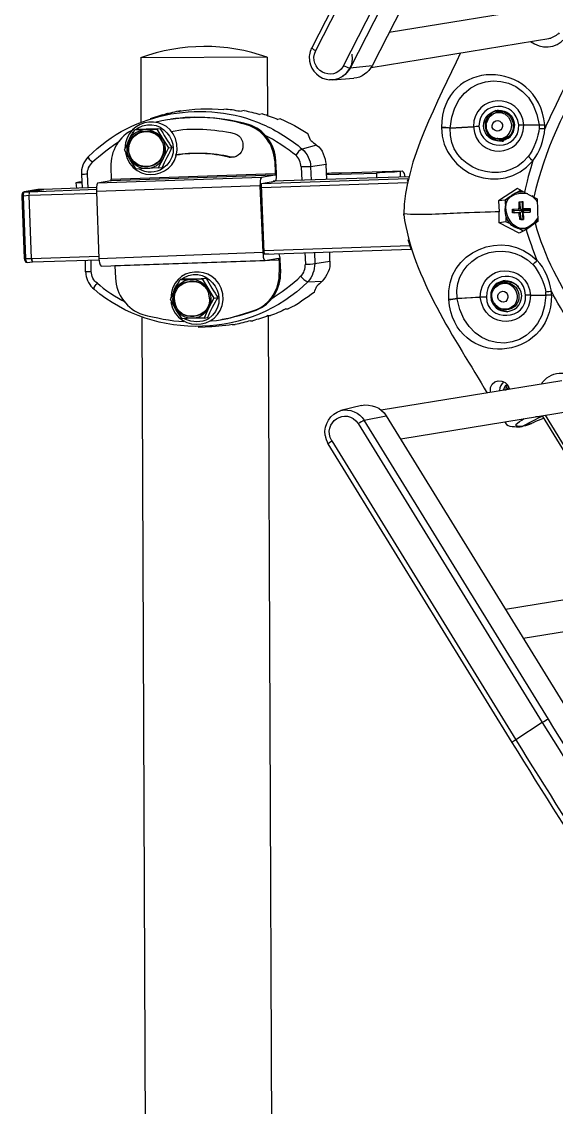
# Model space of a CAD drawing. Header units: millimetres. Extents: x 980 to 1117, y 626 to 781.
# Drawn here: x 995.28 to 1000.74, y 757.87 to 768.95 of the extents above; entities that cross this region are included whole.
import ezdxf

# ---------------------------------------------------------------- set-up
doc = ezdxf.new("R2010")
doc.units = ezdxf.units.MM
doc.layers.add('Layer 1', color=7, linetype='Continuous')

# ---------------------------------------------------------------- blocks, each defined once
blk = doc.blocks.new('Antena TDT')
at = {"layer": 'Layer 1'}
for points in [[(1983.988, 962.195), (1983.988, 962.195), (1969.488, 934.145), (1969.488, 934.145)], [(1974.013, 948.995), (1974.013, 948.995), (1966.763, 934.97), (1966.763, 934.97)], [(1966.938, 934.845), (1966.938, 934.845), (1974.188, 948.87), (1974.188, 948.87)], [(1968.188, 934.145), (1968.188, 934.145), (1975.438, 948.17), (1975.438, 948.17)], [(1975.738, 948.07), (1975.738, 948.07), (1968.488, 934.045), (1968.488, 934.045)], [(1977.713, 936.82), (1977.713, 936.82), (1970.263, 935.645), (1970.263, 935.645)], [(1977.488, 936.795), (1978.085, 936.983), (1978.599, 936.316), (1978.338, 935.77)], [(1977.963, 935.595), (1977.87, 935.509), (1977.659, 935.384), (1977.538, 935.345)], [(1969.438, 934.07), (1969.438, 934.07), (1977.588, 935.37), (1977.588, 935.37)], [(1976.663, 935.22), (1977.132, 934.864), (1977.813, 934.872), (1978.213, 935.345)], [(1977.488, 935.345), (1977.488, 935.345), (1977.538, 935.37), (1977.538, 935.37)], [(1968.188, 934.145), (1967.719, 933.324), (1966.532, 934.015), (1966.938, 934.845)], [(1966.738, 934.945), (1966.669, 934.773), (1966.614, 934.555), (1966.663, 934.37)], [(1966.763, 934.97), (1966.763, 934.97), (1966.738, 934.945), (1966.738, 934.945)], [(1966.763, 934.97), (1966.81, 934.919), (1966.878, 934.877), (1966.938, 934.845)], [(1967.563, 933.52), (1968.172, 933.466), (1968.712, 934.073), (1968.588, 934.67)], [(1973.488, 934.72), (1972.461, 932.477), (1970.969, 929.933), (1970.888, 927.42)], [(1979.138, 934.97), (1978.647, 934.103), (1977.71, 932.186), (1977.288, 931.27)], [(1966.663, 934.37), (1966.704, 933.93), (1967.124, 933.542), (1967.563, 933.52)], [(1968.488, 934.045), (1968.378, 934.037), (1968.295, 934.126), (1968.188, 934.145)], [(1969.488, 934.145), (1969.488, 934.145), (1968.488, 934.045), (1968.488, 934.045)], [(1969.488, 934.145), (1969.312, 933.865), (1969.01, 933.598), (1968.663, 933.595)], [(1977.288, 931.445), (1977.009, 934.471), (1972.642, 934.521), (1972.613, 931.345)], [(1973.013, 931.32), (1973.179, 934.111), (1976.697, 934.152), (1977.038, 931.445)], [(1979.288, 934.095), (1978.264, 932.225), (1977.235, 930.27), (1976.788, 928.17)], [(1968.488, 934.045), (1968.344, 933.777), (1968.025, 933.528), (1967.713, 933.52)], [(1967.713, 933.52), (1967.682, 933.52), (1967.596, 933.52), (1967.563, 933.52)], [(1967.713, 933.52), (1967.713, 933.52), (1968.663, 933.595), (1968.663, 933.595)], [(1956.638, 930.095), (1958.661, 932.145), (1961.932, 932.669), (1964.538, 931.52)], [(1976.338, 931.445), (1976.241, 932.938), (1974.05, 932.882), (1974.063, 931.37)], [(1960.113, 931.995), (1960.342, 932.065), (1960.582, 932.116), (1960.813, 932.17)], [(1960.688, 932.12), (1961.36, 932.252), (1962.084, 932.255), (1962.763, 932.195)], [(1960.688, 932.12), (1960.688, 932.12), (1960.813, 932.17), (1960.813, 932.17)], [(1962.888, 932.22), (1962.888, 932.22), (1962.763, 932.195), (1962.763, 932.195)], [(1962.888, 932.22), (1963.113, 932.213), (1963.342, 932.143), (1963.563, 932.12)], [(1963.688, 932.145), (1963.688, 932.145), (1963.563, 932.12), (1963.563, 932.12)], [(1963.688, 932.145), (1963.922, 932.108), (1964.161, 932.042), (1964.388, 931.97)], [(1976.113, 931.445), (1976, 932.59), (1974.324, 932.569), (1974.313, 931.395)], [(1974.513, 931.395), (1974.515, 932.296), (1975.881, 932.36), (1975.913, 931.445)], [(1974.988, 931.97), (1975.95, 932.424), (1976.271, 930.707), (1975.188, 930.82)], [(1960.638, 930.645), (1960.391, 932.1), (1958.309, 931.92), (1958.288, 930.445)], [(1958.863, 931.37), (1960.074, 932.067), (1961.128, 930.299), (1959.988, 929.545)], [(1959.988, 931.97), (1959.988, 931.97), (1959.438, 931.795), (1959.438, 931.795)], [(1963.813, 931.495), (1962.516, 931.916), (1961.04, 931.932), (1959.713, 931.645)], [(1959.988, 931.97), (1960.06, 931.997), (1960.166, 932.017), (1960.238, 932.045)], [(1960.113, 931.995), (1960.113, 931.995), (1960.238, 932.045), (1960.238, 932.045)], [(1960.363, 931.77), (1960.363, 931.77), (1960.288, 931.745), (1960.288, 931.745)], [(1963.888, 931.52), (1962.778, 931.834), (1961.506, 931.944), (1960.363, 931.77)], [(1964.513, 931.995), (1964.513, 931.995), (1964.388, 931.97), (1964.388, 931.97)], [(1964.513, 931.995), (1964.756, 931.939), (1964.981, 931.823), (1965.213, 931.745)], [(1965.338, 931.77), (1965.338, 931.77), (1965.213, 931.745), (1965.213, 931.745)], [(1965.338, 931.77), (1965.754, 931.57), (1966.187, 931.364), (1966.563, 931.095)], [(1975.363, 930.72), (1974.814, 930.667), (1974.414, 931.294), (1974.688, 931.77)], [(1975.188, 932.12), (1974.886, 932.072), (1974.607, 931.782), (1974.613, 931.47)], [(1974.638, 931.395), (1974.62, 931.496), (1974.667, 931.679), (1974.713, 931.77)], [(1974.638, 931.47), (1974.682, 931.622), (1974.769, 931.868), (1974.938, 931.92)], [(1974.638, 931.695), (1974.649, 931.681), (1974.669, 931.663), (1974.688, 931.67)], [(1974.688, 931.77), (1974.688, 931.77), (1974.738, 931.845), (1974.738, 931.845)], [(1974.713, 931.77), (1974.793, 931.901), (1974.941, 932.065), (1975.088, 932.12)], [(1975.038, 931.195), (1974.757, 931.323), (1974.987, 931.773), (1975.263, 931.62)], [(1974.838, 931.87), (1974.845, 931.889), (1974.827, 931.909), (1974.813, 931.92)], [(1974.938, 931.92), (1975.069, 932.062), (1975.333, 932.015), (1975.488, 931.945)], [(1974.988, 931.97), (1974.988, 931.97), (1974.938, 931.945), (1974.938, 931.945)], [(1975.063, 931.995), (1975.063, 931.995), (1974.988, 931.97), (1974.988, 931.97)], [(1975.088, 932.02), (1975.088, 932.02), (1975.063, 931.995), (1975.063, 931.995)], [(1975.513, 932.045), (1975.397, 932.069), (1975.195, 932.08), (1975.088, 932.02)], [(1975.488, 931.945), (1976.006, 931.631), (1975.801, 930.771), (1975.163, 930.82)], [(1958.688, 931.32), (1958.022, 931.022), (1957.634, 930.338), (1957.638, 929.62)], [(1958.463, 930.295), (1958.354, 931.352), (1959.821, 931.589), (1960.038, 930.545)], [(1958.413, 930.72), (1958.474, 930.854), (1958.575, 931.075), (1958.663, 931.195)], [(1958.438, 930.395), (1958.426, 931.428), (1959.878, 931.568), (1960.038, 930.545)], [(1958.488, 930.845), (1958.605, 931.142), (1958.919, 931.274), (1959.213, 931.32)], [(1958.488, 930.845), (1958.488, 930.845), (1958.738, 931.295), (1958.738, 931.295)], [(1958.738, 931.295), (1958.738, 931.295), (1959.213, 931.32), (1959.213, 931.32)], [(1958.888, 931.32), (1958.888, 931.32), (1958.738, 931.295), (1958.738, 931.295)], [(1958.788, 931.295), (1958.788, 931.295), (1958.863, 931.37), (1958.863, 931.37)], [(1958.863, 931.37), (1958.863, 931.37), (1958.888, 931.32), (1958.888, 931.32)], [(1958.888, 931.32), (1959.137, 931.338), (1959.639, 931.35), (1959.888, 931.345)], [(1959.213, 931.32), (1959.51, 931.294), (1959.82, 931.154), (1959.988, 930.895)], [(1959.213, 931.32), (1959.213, 931.32), (1959.738, 931.32), (1959.738, 931.32)], [(1959.888, 931.345), (1959.888, 931.345), (1959.738, 931.32), (1959.738, 931.32)], [(1959.738, 931.32), (1959.738, 931.32), (1959.988, 930.895), (1959.988, 930.895)], [(1959.888, 931.345), (1960.01, 931.128), (1960.274, 930.701), (1960.413, 930.495)], [(1960.388, 931.22), (1961.304, 931.41), (1962.33, 931.308), (1963.238, 931.12)], [(1963.813, 931.495), (1963.813, 931.495), (1963.888, 931.52), (1963.888, 931.52)], [(1965.063, 929.87), (1965.031, 930.59), (1964.515, 931.298), (1963.813, 931.495)], [(1965.113, 929.87), (1965.102, 930.606), (1964.587, 931.291), (1963.888, 931.52)], [(1964.538, 931.52), (1965.113, 931.265), (1965.836, 930.805), (1966.313, 930.395)], [(1972.613, 931.345), (1972.739, 931.34), (1972.892, 931.361), (1973.013, 931.32)], [(1973.013, 931.32), (1972.887, 931.318), (1972.742, 931.359), (1972.613, 931.345)], [(1972.613, 931.345), (1972.613, 931.345), (1972.613, 931.345), (1972.613, 931.345)], [(1972.613, 931.345), (1972.642, 929.192), (1975.342, 928.167), (1976.738, 929.82)], [(1976.538, 930.02), (1975.413, 928.573), (1972.878, 929.453), (1973.013, 931.32)], [(1974.063, 931.37), (1974.063, 931.37), (1973.013, 931.32), (1973.013, 931.32)], [(1973.013, 931.32), (1973.013, 931.32), (1974.063, 931.37), (1974.063, 931.37)], [(1973.013, 931.32), (1973.013, 931.32), (1973.013, 931.32), (1973.013, 931.32)], [(1974.063, 931.37), (1974.17, 929.867), (1976.314, 929.914), (1976.338, 931.445)], [(1974.063, 931.37), (1974.125, 931.387), (1974.25, 931.4), (1974.313, 931.395)], [(1974.313, 931.395), (1974.401, 930.245), (1976.142, 930.238), (1976.113, 931.445)], [(1975.913, 931.445), (1975.896, 930.502), (1974.612, 930.467), (1974.513, 931.395)], [(1974.638, 931.47), (1974.599, 931.236), (1974.741, 931.011), (1974.938, 930.895)], [(1974.613, 931.37), (1974.64, 931.182), (1974.748, 930.896), (1974.938, 930.82)], [(1975.188, 930.72), (1974.964, 930.795), (1974.746, 930.966), (1974.663, 931.195)], [(1975.263, 931.62), (1975.523, 931.456), (1975.315, 931.059), (1975.038, 931.195)], [(1976.113, 931.445), (1976.183, 931.445), (1976.269, 931.445), (1976.338, 931.445)], [(1976.338, 931.445), (1976.338, 931.445), (1977.038, 931.445), (1977.038, 931.445)], [(1977.038, 931.295), (1977.008, 930.929), (1976.774, 930.303), (1976.538, 930.02)], [(1976.738, 929.82), (1977.05, 930.21), (1977.268, 930.77), (1977.288, 931.27)], [(1977.038, 931.445), (1977.115, 931.445), (1977.212, 931.445), (1977.288, 931.445)], [(1977.038, 931.445), (1977.038, 931.445), (1977.038, 931.295), (1977.038, 931.295)], [(1977.288, 931.27), (1977.21, 931.276), (1977.107, 931.249), (1977.038, 931.295)], [(1977.288, 931.27), (1977.288, 931.27), (1977.288, 931.445), (1977.288, 931.445)], [(1958.063, 930.795), (1957.731, 930.584), (1957.105, 930.108), (1956.813, 929.845)], [(1958.263, 930.395), (1958.263, 930.395), (1958.488, 930.845), (1958.488, 930.845)], [(1958.513, 929.97), (1958.345, 930.226), (1958.35, 930.576), (1958.488, 930.845)], [(1959.988, 930.895), (1959.988, 930.895), (1960.263, 930.47), (1960.263, 930.47)], [(1959.988, 930.895), (1960.123, 930.619), (1960.156, 930.275), (1960.013, 929.995)], [(1963.238, 931.12), (1963.883, 930.917), (1963.684, 929.911), (1962.988, 930.045)], [(1966.013, 930.12), (1965.682, 930.367), (1965.013, 930.852), (1964.638, 931.02)], [(1966.688, 930.795), (1966.651, 930.882), (1966.611, 931.012), (1966.563, 931.095)], [(1966.688, 930.795), (1966.778, 930.719), (1966.864, 930.639), (1966.963, 930.57)], [(1974.938, 930.895), (1974.988, 930.878), (1975.115, 930.836), (1975.163, 930.82)], [(1975.163, 930.82), (1975.163, 930.82), (1975.113, 930.845), (1975.113, 930.845)], [(1975.113, 930.82), (1975.113, 930.82), (1975.188, 930.82), (1975.188, 930.82)], [(1975.188, 930.82), (1975.188, 930.82), (1975.238, 930.795), (1975.238, 930.795)], [(1975.188, 930.745), (1975.243, 930.73), (1975.357, 930.713), (1975.413, 930.72)], [(1975.238, 930.795), (1975.398, 930.782), (1975.61, 930.818), (1975.738, 930.92)], [(1958.513, 929.97), (1958.513, 929.97), (1958.263, 930.395), (1958.263, 930.395)], [(1958.313, 930.27), (1958.608, 928.718), (1960.85, 929.093), (1960.638, 930.645)], [(1958.463, 930.295), (1958.463, 930.295), (1958.438, 930.395), (1958.438, 930.395)], [(1960.038, 930.545), (1960.127, 929.498), (1958.702, 929.267), (1958.463, 930.295)], [(1960.063, 930.445), (1960.075, 929.449), (1958.603, 929.295), (1958.463, 930.295)], [(1960.413, 930.495), (1960.301, 930.271), (1960.075, 929.819), (1959.963, 929.595)], [(1960.263, 930.47), (1960.263, 930.47), (1960.013, 929.995), (1960.013, 929.995)], [(1960.038, 930.545), (1960.038, 930.545), (1960.063, 930.445), (1960.063, 930.445)], [(1960.263, 930.47), (1960.263, 930.47), (1960.413, 930.495), (1960.413, 930.495)], [(1962.988, 930.045), (1962.214, 930.223), (1961.349, 930.284), (1960.563, 930.145)], [(1963.063, 930.045), (1962.288, 930.254), (1961.404, 930.265), (1960.613, 930.145)], [(1966.313, 930.395), (1966.183, 930.362), (1966.102, 930.213), (1966.013, 930.12)], [(1966.963, 930.57), (1966.963, 930.57), (1966.313, 930.395), (1966.313, 930.395)], [(1966.313, 930.395), (1966.531, 930.196), (1966.693, 929.895), (1966.688, 929.595)], [(1966.963, 930.57), (1967.247, 930.378), (1967.337, 930.014), (1967.388, 929.695)], [(1956.613, 930.07), (1956.41, 929.885), (1956.294, 929.567), (1956.313, 929.295)], [(1956.588, 929.295), (1956.561, 929.496), (1956.684, 929.701), (1956.813, 929.845)], [(1956.813, 929.845), (1956.738, 929.911), (1956.639, 929.987), (1956.638, 930.095)], [(1959.288, 929.545), (1958.973, 929.525), (1958.673, 929.701), (1958.513, 929.97)], [(1958.788, 929.52), (1958.788, 929.52), (1958.513, 929.97), (1958.513, 929.97)], [(1960.013, 929.995), (1959.862, 929.752), (1959.589, 929.526), (1959.288, 929.545)], [(1960.013, 929.995), (1960.013, 929.995), (1959.788, 929.57), (1959.788, 929.57)], [(1962.988, 930.045), (1962.988, 930.045), (1963.063, 930.045), (1963.063, 930.045)], [(1963.213, 930.045), (1963.213, 930.045), (1963.063, 930.045), (1963.063, 930.045)], [(1965.063, 929.87), (1965.063, 929.87), (1965.088, 929.295), (1965.088, 929.295)], [(1965.063, 929.87), (1965.063, 929.87), (1965.113, 929.87), (1965.113, 929.87)], [(1965.138, 929.32), (1965.138, 929.32), (1965.113, 929.87), (1965.113, 929.87)], [(1966.263, 929.595), (1966.232, 929.776), (1966.162, 930), (1966.013, 930.12)], [(1967.388, 929.695), (1967.388, 929.695), (1966.688, 929.595), (1966.688, 929.595)], [(1967.413, 929.02), (1967.413, 929.02), (1967.388, 929.695), (1967.388, 929.695)], [(1976.738, 929.82), (1976.638, 929.463), (1976.421, 928.752), (1976.363, 928.395)], [(1976.738, 929.82), (1976.676, 929.882), (1976.601, 929.957), (1976.538, 930.02)], [(1956.313, 929.295), (1956.313, 929.295), (1956.338, 928.67), (1956.338, 928.67)], [(1956.588, 929.295), (1956.5, 929.295), (1956.401, 929.295), (1956.313, 929.295)], [(1956.613, 928.67), (1956.613, 928.67), (1956.588, 929.295), (1956.588, 929.295)], [(1957.638, 929.62), (1957.638, 929.62), (1957.663, 929.07), (1957.663, 929.07)], [(1965.063, 929.22), (1965.063, 929.22), (1957.638, 928.995), (1957.638, 928.995)], [(1957.663, 929.07), (1957.663, 929.07), (1965.088, 929.295), (1965.088, 929.295)], [(1959.288, 929.545), (1959.288, 929.545), (1958.788, 929.52), (1958.788, 929.52)], [(1959.988, 929.545), (1959.697, 929.328), (1959.241, 929.326), (1958.938, 929.52)], [(1959.788, 929.57), (1959.788, 929.57), (1959.288, 929.545), (1959.288, 929.545)], [(1959.788, 929.57), (1959.788, 929.57), (1959.963, 929.595), (1959.963, 929.595)], [(1959.963, 929.595), (1959.963, 929.595), (1959.988, 929.545), (1959.988, 929.545)], [(1965.063, 929.22), (1965.063, 929.22), (1964.463, 929.12), (1964.463, 929.12)], [(1965.063, 928.945), (1965.171, 929.008), (1965.131, 929.193), (1965.138, 929.32)], [(1965.088, 929.295), (1965.082, 929.268), (1965.107, 929.208), (1965.063, 929.22)], [(1966.688, 929.595), (1966.55, 929.595), (1966.402, 929.595), (1966.263, 929.595)], [(1966.263, 929.595), (1966.263, 929.595), (1966.288, 928.97), (1966.288, 928.97)], [(1966.688, 929.595), (1966.688, 929.595), (1966.713, 928.995), (1966.713, 928.995)], [(1968.088, 929.295), (1967.975, 929.293), (1967.489, 929.306), (1967.388, 929.27)], [(1967.388, 929.245), (1967.388, 929.245), (1969.663, 929.295), (1969.663, 929.295)], [(1970.863, 929.37), (1970.863, 929.37), (1968.088, 929.295), (1968.088, 929.295)], [(1970.838, 929.37), (1970.838, 929.37), (1968.088, 929.295), (1968.088, 929.295)], [(1968.088, 929.295), (1968.088, 929.295), (1968.088, 929.295), (1968.088, 929.295)], [(1970.738, 929.37), (1970.396, 929.304), (1970.011, 929.351), (1969.663, 929.295)], [(1969.663, 929.295), (1969.663, 929.295), (1969.663, 929.07), (1969.663, 929.07)], [(1970.838, 929.37), (1970.838, 929.37), (1970.738, 929.37), (1970.738, 929.37)], [(1970.738, 929.37), (1970.738, 929.37), (1970.738, 929.12), (1970.738, 929.12)], [(1970.963, 929.12), (1970.961, 929.197), (1970.923, 929.354), (1970.838, 929.37)], [(1956.988, 928.695), (1956.988, 928.695), (1954.613, 928.62), (1954.613, 928.62)], [(1956.988, 928.695), (1956.988, 928.695), (1954.613, 928.62), (1954.613, 928.62)], [(1956.188, 928.945), (1956.188, 928.945), (1956.063, 928.92), (1956.063, 928.92)], [(1956.063, 928.92), (1956.063, 928.92), (1956.088, 928.67), (1956.088, 928.67)], [(1956.063, 928.92), (1956.063, 928.92), (1956.313, 928.92), (1956.313, 928.92)], [(1956.313, 928.945), (1956.313, 928.945), (1956.188, 928.945), (1956.188, 928.945)], [(1956.188, 928.945), (1956.188, 928.945), (1956.188, 928.945), (1956.188, 928.945)], [(1956.313, 928.945), (1956.313, 928.945), (1956.188, 928.945), (1956.188, 928.945)], [(1957.038, 928.895), (1956.968, 928.796), (1956.993, 928.642), (1956.988, 928.52)], [(1964.388, 928.745), (1964.388, 928.745), (1956.988, 928.52), (1956.988, 928.52)], [(1964.463, 929.12), (1964.463, 929.12), (1957.038, 928.895), (1957.038, 928.895)], [(1957.638, 928.995), (1957.638, 928.995), (1957.038, 928.895), (1957.038, 928.895)], [(1957.638, 928.995), (1957.682, 928.983), (1957.657, 929.043), (1957.663, 929.07)], [(1964.463, 929.12), (1964.386, 929.061), (1964.397, 928.858), (1964.388, 928.745)], [(1964.388, 928.745), (1964.388, 928.745), (1964.513, 925.72), (1964.513, 925.72)], [(1964.463, 928.845), (1964.463, 928.845), (1971.088, 929.045), (1971.088, 929.045)], [(1964.463, 928.845), (1964.463, 928.845), (1965.063, 928.945), (1965.063, 928.945)], [(1964.463, 928.77), (1964.463, 928.792), (1964.463, 928.823), (1964.463, 928.845)], [(1971.063, 928.845), (1971.063, 928.845), (1964.463, 928.645), (1964.463, 928.645)], [(1964.563, 925.72), (1964.563, 925.72), (1964.463, 928.77), (1964.463, 928.77)], [(1971.138, 929.12), (1971.138, 929.12), (1964.988, 928.945), (1964.988, 928.945)], [(1971.138, 929.12), (1971.138, 929.12), (1964.988, 928.945), (1964.988, 928.945)], [(1971.063, 928.92), (1971.063, 928.92), (1971.113, 929.045), (1971.113, 929.045)], [(1953.713, 928.52), (1953.636, 928.488), (1953.608, 928.411), (1953.613, 928.32)], [(1953.613, 928.32), (1953.613, 928.32), (1953.713, 925.495), (1953.713, 925.495)], [(1953.688, 928.32), (1953.666, 928.32), (1953.635, 928.32), (1953.613, 928.32)], [(1953.688, 928.32), (1953.683, 928.392), (1953.688, 928.46), (1953.713, 928.52)], [(1953.938, 928.345), (1953.938, 928.345), (1953.688, 928.32), (1953.688, 928.32)], [(1953.788, 925.495), (1953.788, 925.495), (1953.688, 928.32), (1953.688, 928.32)], [(1954.338, 928.62), (1954.338, 928.62), (1953.713, 928.52), (1953.713, 928.52)], [(1953.713, 928.52), (1953.713, 928.52), (1954.363, 928.62), (1954.363, 928.62)], [(1953.713, 928.52), (1953.713, 928.52), (1953.963, 928.52), (1953.963, 928.52)], [(1953.713, 928.52), (1953.713, 928.52), (1953.713, 928.52), (1953.713, 928.52)], [(1953.963, 928.52), (1953.943, 928.467), (1953.931, 928.409), (1953.938, 928.345)], [(1953.963, 928.52), (1953.943, 928.467), (1953.931, 928.409), (1953.938, 928.345)], [(1956.988, 928.42), (1956.988, 928.42), (1953.938, 928.345), (1953.938, 928.345)], [(1954.038, 925.495), (1954.038, 925.495), (1953.938, 928.345), (1953.938, 928.345)], [(1954.038, 925.495), (1954.038, 925.495), (1953.938, 928.345), (1953.938, 928.345)], [(1953.963, 928.52), (1953.963, 928.52), (1954.613, 928.62), (1954.613, 928.62)], [(1953.963, 928.52), (1953.963, 928.52), (1954.613, 928.62), (1954.613, 928.62)], [(1953.963, 928.52), (1953.963, 928.52), (1956.988, 928.62), (1956.988, 928.62)], [(1954.363, 928.62), (1954.363, 928.62), (1954.338, 928.62), (1954.338, 928.62)], [(1954.613, 928.62), (1954.613, 928.62), (1954.363, 928.62), (1954.363, 928.62)], [(1954.613, 928.62), (1954.613, 928.62), (1954.363, 928.62), (1954.363, 928.62)], [(1954.363, 928.62), (1954.363, 928.62), (1954.363, 928.62), (1954.363, 928.62)], [(1954.613, 928.62), (1954.613, 928.62), (1954.613, 928.62), (1954.613, 928.62)], [(1954.613, 928.62), (1954.613, 928.62), (1954.613, 928.62), (1954.613, 928.62)], [(1956.988, 928.52), (1956.988, 928.52), (1957.088, 925.47), (1957.088, 925.47)], [(1976.963, 927.245), (1975.878, 925.6), (1974.561, 928.652), (1976.513, 928.345)], [(1976.413, 926.745), (1975.356, 926.571), (1975.101, 928.234), (1976.138, 928.42)], [(1976.038, 928.57), (1976.038, 928.57), (1975.188, 928.02), (1975.188, 928.02)], [(1976.188, 928.495), (1976.188, 928.495), (1975.988, 928.37), (1975.988, 928.37)], [(1976.363, 928.395), (1976.363, 928.395), (1976.038, 928.57), (1976.038, 928.57)], [(1976.213, 928.42), (1976.213, 928.42), (1976.138, 928.42), (1976.138, 928.42)], [(1976.138, 928.42), (1976.171, 928.42), (1976.303, 928.42), (1976.338, 928.42)], [(1976.213, 928.42), (1976.23, 928.42), (1976.296, 928.42), (1976.313, 928.42)], [(1976.363, 928.395), (1976.467, 928.335), (1976.681, 928.22), (1976.788, 928.17)], [(1976.688, 928.245), (1976.762, 928.167), (1976.905, 928.051), (1976.938, 927.945)], [(1975.488, 928.045), (1975.488, 928.045), (1975.188, 928.02), (1975.188, 928.02)], [(1975.188, 928.02), (1975.188, 928.02), (1975.213, 927.52), (1975.213, 927.52)], [(1975.688, 928.195), (1975.688, 928.195), (1975.488, 928.045), (1975.488, 928.045)], [(1975.488, 928.045), (1975.488, 928.045), (1975.488, 927.87), (1975.488, 927.87)], [(1976.113, 927.97), (1976.113, 927.97), (1976.263, 927.97), (1976.263, 927.97)], [(1976.113, 927.945), (1976.113, 927.945), (1976.113, 927.97), (1976.113, 927.97)], [(1976.138, 927.97), (1976.138, 927.97), (1976.113, 927.945), (1976.113, 927.945)], [(1976.113, 927.695), (1976.113, 927.776), (1976.113, 927.863), (1976.113, 927.945)], [(1976.138, 927.97), (1976.138, 927.97), (1976.163, 927.695), (1976.163, 927.695)], [(1976.263, 927.595), (1976.263, 927.595), (1976.263, 927.995), (1976.263, 927.995)], [(1976.263, 927.995), (1976.263, 927.995), (1976.263, 927.595), (1976.263, 927.595)], [(1976.288, 927.97), (1976.288, 927.88), (1976.288, 927.784), (1976.288, 927.695)], [(1976.788, 928.17), (1976.788, 928.17), (1976.938, 928.095), (1976.938, 928.095)], [(1976.913, 928.095), (1976.913, 928.095), (1976.938, 928.07), (1976.938, 928.07)], [(1976.938, 928.095), (1976.938, 928.095), (1976.963, 927.07), (1976.963, 927.07)], [(1973.463, 927.47), (1972.646, 927.45), (1971.685, 927.365), (1970.888, 927.445)], [(1970.888, 927.395), (1970.888, 927.395), (1970.888, 927.445), (1970.888, 927.445)], [(1970.888, 927.42), (1971.277, 924.546), (1973.203, 921.78), (1974.638, 919.32)], [(1975.213, 927.52), (1974.777, 927.507), (1973.899, 927.482), (1973.463, 927.47)], [(1975.213, 927.02), (1975.213, 927.02), (1975.213, 927.52), (1975.213, 927.52)], [(1975.513, 927.245), (1975.513, 927.245), (1975.513, 927.07), (1975.513, 927.07)], [(1975.813, 927.62), (1975.81, 927.642), (1975.816, 927.648), (1975.838, 927.645)], [(1975.838, 927.47), (1975.816, 927.466), (1975.81, 927.473), (1975.813, 927.495)], [(1975.813, 927.62), (1975.813, 927.62), (1975.863, 927.645), (1975.863, 927.645)], [(1975.813, 927.57), (1975.813, 927.57), (1975.813, 927.62), (1975.813, 927.62)], [(1975.813, 927.495), (1975.813, 927.495), (1975.813, 927.57), (1975.813, 927.57)], [(1975.863, 927.495), (1975.863, 927.495), (1975.813, 927.495), (1975.813, 927.495)], [(1975.838, 927.645), (1975.838, 927.645), (1976.063, 927.645), (1976.063, 927.645)], [(1976.088, 927.47), (1976.088, 927.47), (1975.838, 927.47), (1975.838, 927.47)], [(1975.888, 927.47), (1975.888, 927.47), (1975.838, 927.47), (1975.838, 927.47)], [(1975.863, 927.645), (1975.863, 927.645), (1975.863, 927.57), (1975.863, 927.57)], [(1976.263, 927.595), (1976.263, 927.595), (1975.863, 927.57), (1975.863, 927.57)], [(1975.863, 927.57), (1975.863, 927.57), (1975.888, 927.57), (1975.888, 927.57)], [(1975.888, 927.57), (1975.888, 927.57), (1975.863, 927.495), (1975.863, 927.495)], [(1975.863, 927.495), (1975.863, 927.495), (1975.888, 927.47), (1975.888, 927.47)], [(1976.263, 927.57), (1976.263, 927.57), (1975.888, 927.57), (1975.888, 927.57)], [(1975.888, 927.47), (1975.888, 927.47), (1976.138, 927.495), (1976.138, 927.495)], [(1976.113, 927.695), (1976.112, 927.671), (1976.087, 927.646), (1976.063, 927.645)], [(1976.088, 927.645), (1976.088, 927.645), (1976.138, 927.67), (1976.138, 927.67)], [(1976.138, 927.495), (1976.138, 927.495), (1976.088, 927.47), (1976.088, 927.47)], [(1976.138, 927.17), (1976.148, 927.264), (1976.1, 927.349), (1976.113, 927.445)], [(1976.163, 927.695), (1976.163, 927.695), (1976.113, 927.695), (1976.113, 927.695)], [(1976.138, 927.67), (1976.138, 927.67), (1976.113, 927.67), (1976.113, 927.67)], [(1976.113, 927.445), (1976.113, 927.445), (1976.163, 927.445), (1976.163, 927.445)], [(1976.163, 927.47), (1976.141, 927.466), (1976.135, 927.473), (1976.138, 927.495)], [(1976.163, 927.695), (1976.167, 927.673), (1976.16, 927.666), (1976.138, 927.67)], [(1976.263, 927.595), (1976.263, 927.595), (1976.138, 927.67), (1976.138, 927.67)], [(1976.263, 927.57), (1976.263, 927.57), (1976.163, 927.47), (1976.163, 927.47)], [(1976.163, 927.47), (1976.163, 927.47), (1976.163, 927.445), (1976.163, 927.445)], [(1976.163, 927.445), (1976.163, 927.445), (1976.188, 927.195), (1976.188, 927.195)], [(1976.263, 927.595), (1976.263, 927.595), (1976.338, 927.67), (1976.338, 927.67)], [(1976.613, 927.595), (1976.613, 927.595), (1976.263, 927.595), (1976.263, 927.595)], [(1976.263, 927.57), (1976.263, 927.57), (1976.613, 927.595), (1976.613, 927.595)], [(1976.263, 927.57), (1976.263, 927.57), (1976.338, 927.495), (1976.338, 927.495)], [(1976.288, 927.17), (1976.288, 927.17), (1976.263, 927.57), (1976.263, 927.57)], [(1976.263, 927.57), (1976.263, 927.57), (1976.288, 927.17), (1976.288, 927.17)], [(1976.288, 927.445), (1976.279, 927.355), (1976.328, 927.287), (1976.313, 927.195)], [(1976.313, 927.67), (1976.291, 927.666), (1976.285, 927.673), (1976.288, 927.695)], [(1976.288, 927.445), (1976.285, 927.467), (1976.291, 927.473), (1976.313, 927.47)], [(1976.313, 927.67), (1976.313, 927.67), (1976.588, 927.67), (1976.588, 927.67)], [(1976.363, 927.495), (1976.363, 927.495), (1976.313, 927.47), (1976.313, 927.47)], [(1976.588, 927.495), (1976.588, 927.495), (1976.313, 927.47), (1976.313, 927.47)], [(1976.313, 927.47), (1976.313, 927.47), (1976.388, 927.495), (1976.388, 927.495)], [(1976.388, 927.495), (1976.388, 927.495), (1976.613, 927.495), (1976.613, 927.495)], [(1976.613, 927.52), (1976.617, 927.498), (1976.61, 927.491), (1976.588, 927.495)], [(1976.613, 927.645), (1976.613, 927.645), (1976.613, 927.595), (1976.613, 927.595)], [(1976.613, 927.595), (1976.613, 927.595), (1976.613, 927.52), (1976.613, 927.52)], [(1972.913, 923.57), (1972.743, 925.722), (1975.436, 926.85), (1976.913, 925.32)], [(1975.513, 927.07), (1975.513, 927.07), (1975.213, 927.02), (1975.213, 927.02)], [(1976.113, 926.545), (1976.113, 926.545), (1975.213, 927.02), (1975.213, 927.02)], [(1975.713, 926.97), (1975.713, 926.97), (1975.513, 927.07), (1975.513, 927.07)], [(1976.313, 926.645), (1976.313, 926.645), (1976.088, 926.77), (1976.088, 926.77)], [(1976.188, 927.195), (1976.188, 927.195), (1976.138, 927.17), (1976.138, 927.17)], [(1976.163, 927.17), (1976.163, 927.17), (1976.138, 927.17), (1976.138, 927.17)], [(1976.288, 927.17), (1976.288, 927.17), (1976.163, 927.17), (1976.163, 927.17)], [(1976.188, 927.17), (1976.188, 927.17), (1976.163, 927.17), (1976.163, 927.17)], [(1976.188, 927.195), (1976.188, 927.195), (1976.188, 927.17), (1976.188, 927.17)], [(1976.188, 927.17), (1976.188, 927.17), (1976.288, 927.17), (1976.288, 927.17)], [(1976.313, 927.195), (1976.317, 927.173), (1976.31, 927.166), (1976.288, 927.17)], [(1976.288, 927.17), (1976.288, 927.17), (1976.288, 927.17), (1976.288, 927.17)], [(1976.288, 927.17), (1976.288, 927.17), (1976.313, 927.17), (1976.313, 927.17)], [(1976.288, 927.17), (1976.288, 927.17), (1976.288, 927.17), (1976.288, 927.17)], [(1976.538, 926.795), (1976.507, 926.785), (1976.441, 926.762), (1976.413, 926.745)], [(1976.413, 926.745), (1976.413, 926.745), (1976.463, 926.77), (1976.463, 926.77)], [(1976.838, 926.995), (1976.838, 926.995), (1976.438, 926.72), (1976.438, 926.72)], [(1976.538, 926.77), (1976.538, 926.77), (1976.463, 926.77), (1976.463, 926.77)], [(1976.963, 927.07), (1976.963, 927.07), (1976.838, 926.995), (1976.838, 926.995)], [(1976.838, 926.995), (1977.204, 925.532), (1978.009, 924.123), (1978.763, 922.82)], [(1976.963, 927.145), (1976.963, 927.145), (1976.863, 927.02), (1976.863, 927.02)], [(1971.213, 925.845), (1971.213, 925.845), (1971.088, 926.27), (1971.088, 926.27)], [(1973.288, 923.62), (1973.092, 925.526), (1975.466, 926.453), (1976.738, 925.12)], [(1976.438, 926.72), (1976.438, 926.72), (1976.113, 926.545), (1976.113, 926.545)], [(1976.913, 925.32), (1976.787, 925.654), (1976.529, 926.38), (1976.438, 926.72)], [(1964.563, 925.82), (1964.563, 925.82), (1971.163, 926.02), (1971.163, 926.02)], [(1964.588, 925.645), (1964.588, 925.645), (1971.213, 925.845), (1971.213, 925.845)], [(1953.713, 925.495), (1953.71, 925.423), (1953.76, 925.317), (1953.838, 925.32)], [(1953.838, 925.32), (1953.793, 925.364), (1953.783, 925.429), (1953.788, 925.495)], [(1953.788, 925.495), (1953.788, 925.495), (1954.038, 925.495), (1954.038, 925.495)], [(1953.838, 925.32), (1953.838, 925.32), (1954.088, 925.345), (1954.088, 925.345)], [(1953.838, 925.32), (1953.838, 925.32), (1953.838, 925.32), (1953.838, 925.32)], [(1954.038, 925.495), (1954.038, 925.495), (1957.088, 925.595), (1957.088, 925.595)], [(1954.088, 925.345), (1954.051, 925.382), (1954.062, 925.45), (1954.038, 925.495)], [(1954.038, 925.495), (1954.062, 925.45), (1954.051, 925.382), (1954.088, 925.345)], [(1954.088, 925.345), (1954.088, 925.345), (1957.088, 925.42), (1957.088, 925.42)], [(1956.463, 925.395), (1956.463, 925.395), (1956.463, 924.895), (1956.463, 924.895)], [(1956.738, 924.895), (1956.738, 924.895), (1956.738, 925.42), (1956.738, 925.42)], [(1964.513, 925.72), (1964.513, 925.72), (1957.088, 925.47), (1957.088, 925.47)], [(1957.088, 925.47), (1957.107, 925.371), (1957.114, 925.185), (1957.188, 925.145)], [(1957.188, 925.145), (1957.188, 925.145), (1964.613, 925.37), (1964.613, 925.37)], [(1965.238, 925.37), (1965.238, 925.37), (1957.813, 925.145), (1957.813, 925.145)], [(1962.688, 923.87), (1962.398, 925.301), (1960.349, 925.137), (1960.338, 923.67)], [(1960.913, 924.595), (1962.113, 925.272), (1963.149, 923.508), (1962.038, 922.745)], [(1964.513, 925.72), (1964.519, 925.614), (1964.508, 925.408), (1964.613, 925.37)], [(1964.588, 925.645), (1964.598, 925.675), (1964.554, 925.689), (1964.563, 925.72)], [(1964.763, 925.67), (1964.763, 925.67), (1964.588, 925.645), (1964.588, 925.645)], [(1964.588, 925.645), (1964.588, 925.645), (1964.588, 925.645), (1964.588, 925.645)], [(1964.613, 925.37), (1964.613, 925.37), (1965.213, 925.47), (1965.213, 925.47)], [(1965.213, 925.47), (1965.2, 925.427), (1965.24, 925.406), (1965.238, 925.37)], [(1965.288, 925.395), (1965.288, 925.482), (1965.284, 925.601), (1965.238, 925.67)], [(1965.238, 925.37), (1965.238, 925.37), (1965.238, 924.82), (1965.238, 924.82)], [(1965.313, 924.845), (1965.313, 924.845), (1965.288, 925.395), (1965.288, 925.395)], [(1966.413, 925.72), (1966.413, 925.72), (1966.438, 925.195), (1966.438, 925.195)], [(1966.838, 925.72), (1966.838, 925.72), (1966.863, 925.22), (1966.863, 925.22)], [(1966.863, 925.22), (1966.863, 925.22), (1967.538, 925.32), (1967.538, 925.32)], [(1967.538, 925.32), (1967.574, 924.98), (1967.406, 924.67), (1967.188, 924.42)], [(1967.538, 925.32), (1967.538, 925.32), (1967.538, 925.745), (1967.538, 925.745)], [(1974.338, 923.67), (1974.361, 925.214), (1976.5, 925.256), (1976.613, 923.745)], [(1976.738, 925.12), (1976.77, 925.198), (1976.859, 925.257), (1976.913, 925.32)], [(1977.563, 923.92), (1977.477, 924.41), (1977.28, 924.966), (1976.913, 925.32)], [(1956.463, 924.895), (1956.463, 924.895), (1956.488, 924.845), (1956.488, 924.845)], [(1956.463, 924.895), (1956.551, 924.895), (1956.65, 924.895), (1956.738, 924.895)], [(1956.488, 924.845), (1956.488, 924.845), (1956.488, 924.77), (1956.488, 924.77)], [(1956.488, 924.77), (1956.542, 924.518), (1956.651, 924.254), (1956.863, 924.095)], [(1957.013, 924.37), (1956.835, 924.472), (1956.758, 924.701), (1956.738, 924.895)], [(1957.813, 925.145), (1957.813, 925.145), (1957.813, 925.17), (1957.813, 925.17)], [(1957.813, 925.145), (1957.813, 925.145), (1957.838, 924.595), (1957.838, 924.595)], [(1960.513, 923.52), (1960.327, 924.549), (1961.912, 924.815), (1962.063, 923.77)], [(1960.463, 923.62), (1960.44, 924.615), (1961.962, 924.771), (1962.063, 923.77)], [(1964.138, 923.12), (1964.816, 923.352), (1965.293, 924.108), (1965.238, 924.82)], [(1964.188, 923.12), (1964.899, 923.387), (1965.32, 924.1), (1965.313, 924.845)], [(1965.313, 924.845), (1965.313, 924.845), (1965.238, 924.82), (1965.238, 924.82)], [(1966.213, 924.645), (1966.382, 924.767), (1966.413, 925.004), (1966.438, 925.195)], [(1966.438, 925.195), (1966.579, 925.199), (1966.732, 925.177), (1966.863, 925.22)], [(1966.863, 925.22), (1966.835, 924.923), (1966.758, 924.61), (1966.538, 924.395)], [(1976.388, 923.745), (1976.334, 924.946), (1974.593, 924.846), (1974.613, 923.67)], [(1976.738, 925.12), (1976.98, 924.853), (1977.254, 924.248), (1977.313, 923.895)], [(1956.863, 924.095), (1956.846, 924.206), (1956.95, 924.291), (1957.013, 924.37)], [(1966.538, 924.395), (1963.959, 921.845), (1959.6, 921.725), (1956.863, 924.095)], [(1957.013, 924.37), (1957.297, 924.112), (1957.916, 923.679), (1958.263, 923.52)], [(1957.838, 924.595), (1957.85, 923.858), (1958.365, 923.173), (1959.063, 922.945)], [(1960.463, 923.92), (1960.466, 924.076), (1960.616, 924.304), (1960.713, 924.42)], [(1960.513, 924.07), (1960.685, 924.306), (1960.952, 924.546), (1961.263, 924.52)], [(1960.513, 924.07), (1960.513, 924.07), (1960.763, 924.52), (1960.763, 924.52)], [(1960.938, 924.545), (1960.938, 924.545), (1960.763, 924.52), (1960.763, 924.52)], [(1960.763, 924.52), (1960.763, 924.52), (1961.263, 924.52), (1961.263, 924.52)], [(1960.813, 924.52), (1960.813, 924.52), (1960.913, 924.595), (1960.913, 924.595)], [(1960.913, 924.595), (1960.913, 924.595), (1960.938, 924.545), (1960.938, 924.545)], [(1960.938, 924.545), (1961.186, 924.539), (1961.69, 924.553), (1961.938, 924.57)], [(1961.263, 924.52), (1961.263, 924.52), (1961.763, 924.545), (1961.763, 924.545)], [(1961.263, 924.52), (1961.575, 924.54), (1961.837, 924.359), (1962.013, 924.12)], [(1961.938, 924.57), (1961.938, 924.57), (1961.763, 924.545), (1961.763, 924.545)], [(1961.763, 924.545), (1961.763, 924.545), (1962.013, 924.12), (1962.013, 924.12)], [(1961.938, 924.57), (1962.065, 924.35), (1962.329, 923.91), (1962.463, 923.695)], [(1964.863, 923.62), (1965.247, 923.851), (1965.894, 924.329), (1966.213, 924.645)], [(1966.213, 924.645), (1966.308, 924.55), (1966.412, 924.431), (1966.538, 924.395)], [(1966.538, 924.395), (1966.538, 924.395), (1967.188, 924.42), (1967.188, 924.42)], [(1967.188, 924.42), (1967.115, 924.334), (1967.021, 924.267), (1966.938, 924.195)], [(1976.213, 923.72), (1976.157, 924.616), (1974.775, 924.622), (1974.813, 923.695)], [(1975.463, 924.42), (1975.359, 924.408), (1975.19, 924.314), (1975.113, 924.245)], [(1975.213, 924.245), (1975.904, 924.602), (1976.44, 923.591), (1975.813, 923.17)], [(1975.263, 924.295), (1975.263, 924.295), (1975.213, 924.245), (1975.213, 924.245)], [(1975.238, 924.245), (1975.865, 924.515), (1976.334, 923.536), (1975.738, 923.195)], [(1976.063, 924.12), (1975.859, 924.342), (1975.541, 924.432), (1975.263, 924.295)], [(1956.863, 924.095), (1956.863, 924.095), (1956.863, 924.095), (1956.863, 924.095)], [(1960.313, 923.62), (1960.313, 923.62), (1960.513, 924.07), (1960.513, 924.07)], [(1960.338, 923.495), (1960.641, 921.945), (1962.88, 922.295), (1962.688, 923.87)], [(1960.563, 923.17), (1960.382, 923.451), (1960.407, 923.773), (1960.513, 924.07)], [(1962.013, 924.12), (1962.013, 924.12), (1962.288, 923.67), (1962.288, 923.67)], [(1962.013, 924.12), (1962.157, 923.846), (1962.209, 923.493), (1962.038, 923.22)], [(1966.838, 923.92), (1966.45, 923.665), (1966.07, 923.35), (1965.638, 923.17)], [(1966.838, 923.92), (1966.848, 924.011), (1966.929, 924.103), (1966.938, 924.195)], [(1975.738, 923.195), (1975.091, 922.813), (1974.493, 923.809), (1975.138, 924.195)], [(1974.963, 924.07), (1974.988, 924.119), (1975.073, 924.207), (1975.113, 924.245)], [(1975.488, 923.47), (1975.206, 923.331), (1975.005, 923.709), (1975.238, 923.895)], [(1975.138, 924.195), (1975.138, 924.195), (1975.238, 924.245), (1975.238, 924.245)], [(1975.213, 924.245), (1975.213, 924.245), (1975.163, 924.22), (1975.163, 924.22)], [(1975.238, 923.895), (1975.532, 924.042), (1975.718, 923.662), (1975.488, 923.47)], [(1976.138, 924.02), (1976.138, 924.02), (1976.088, 924.045), (1976.088, 924.045)], [(1977.313, 923.895), (1977.392, 923.902), (1977.48, 923.932), (1977.563, 923.92)], [(1977.313, 923.745), (1977.313, 923.782), (1977.313, 923.857), (1977.313, 923.895)], [(1977.563, 923.745), (1977.563, 923.745), (1977.563, 923.92), (1977.563, 923.92)], [(1978.388, 922.445), (1978.169, 922.804), (1977.755, 923.544), (1977.563, 923.92)], [(1960.563, 923.17), (1960.563, 923.17), (1960.313, 923.62), (1960.313, 923.62)], [(1960.488, 923.52), (1960.488, 923.52), (1960.463, 923.62), (1960.463, 923.62)], [(1962.088, 923.67), (1962.179, 922.657), (1960.607, 922.536), (1960.488, 923.52)], [(1962.063, 923.77), (1962.284, 922.731), (1960.642, 922.481), (1960.513, 923.52)], [(1962.463, 923.695), (1962.325, 923.481), (1962.089, 923.029), (1961.988, 922.795)], [(1962.288, 923.67), (1962.288, 923.67), (1962.038, 923.22), (1962.038, 923.22)], [(1962.063, 923.77), (1962.063, 923.77), (1962.088, 923.67), (1962.088, 923.67)], [(1962.288, 923.67), (1962.288, 923.67), (1962.463, 923.695), (1962.463, 923.695)], [(1977.563, 923.745), (1977.543, 920.669), (1973.145, 920.395), (1972.913, 923.57)], [(1972.913, 923.57), (1973.034, 923.559), (1973.173, 923.584), (1973.288, 923.62)], [(1973.288, 923.595), (1973.17, 923.598), (1973.034, 923.556), (1972.913, 923.57)], [(1972.913, 923.57), (1972.913, 923.57), (1972.913, 923.57), (1972.913, 923.57)], [(1977.313, 923.745), (1977.156, 920.966), (1973.776, 920.822), (1973.288, 923.595)], [(1973.288, 923.62), (1973.288, 923.62), (1974.338, 923.67), (1974.338, 923.67)], [(1974.338, 923.67), (1974.338, 923.67), (1973.288, 923.595), (1973.288, 923.595)], [(1973.288, 923.595), (1973.288, 923.595), (1973.288, 923.62), (1973.288, 923.62)], [(1976.613, 923.745), (1976.599, 922.222), (1974.491, 922.142), (1974.338, 923.67)], [(1974.613, 923.67), (1974.546, 923.67), (1974.406, 923.67), (1974.338, 923.67)], [(1974.613, 923.67), (1974.613, 922.503), (1976.483, 922.605), (1976.388, 923.745)], [(1974.813, 923.695), (1974.868, 922.781), (1976.184, 922.796), (1976.213, 923.72)], [(1974.963, 923.395), (1975.082, 923.181), (1975.342, 923.005), (1975.588, 922.995)], [(1976.613, 923.745), (1976.544, 923.745), (1976.458, 923.745), (1976.388, 923.745)], [(1976.613, 923.745), (1976.613, 923.745), (1977.313, 923.745), (1977.313, 923.745)], [(1977.563, 923.745), (1977.486, 923.745), (1977.391, 923.745), (1977.313, 923.745)], [(1959.063, 922.945), (1959.605, 922.806), (1960.354, 922.641), (1960.913, 922.62)], [(1961.313, 922.77), (1961.021, 922.741), (1960.708, 922.914), (1960.563, 923.17)], [(1960.838, 922.745), (1960.838, 922.745), (1960.563, 923.17), (1960.563, 923.17)], [(1962.038, 923.22), (1961.915, 922.955), (1961.609, 922.757), (1961.313, 922.77)], [(1962.038, 923.22), (1962.038, 923.22), (1961.838, 922.77), (1961.838, 922.77)], [(1962.163, 922.645), (1962.781, 922.669), (1963.554, 922.932), (1964.138, 923.12)], [(1962.663, 922.72), (1963.113, 922.78), (1963.762, 922.964), (1964.188, 923.12)], [(1964.738, 922.87), (1964.523, 922.759), (1964.269, 922.714), (1964.038, 922.645)], [(1964.138, 923.12), (1964.138, 923.12), (1964.188, 923.12), (1964.188, 923.12)], [(1964.738, 922.87), (1964.738, 922.87), (1964.838, 922.87), (1964.838, 922.87)], [(1965.538, 923.17), (1965.312, 923.06), (1965.077, 922.942), (1964.838, 922.87)], [(1965.538, 923.17), (1965.538, 923.17), (1965.638, 923.17), (1965.638, 923.17)], [(1975.263, 923.095), (1975.226, 923.116), (1975.089, 923.165), (1975.088, 923.22)], [(1975.338, 923.12), (1975.338, 923.12), (1975.388, 923.095), (1975.388, 923.095)], [(1975.813, 923.17), (1975.704, 923.098), (1975.515, 923.084), (1975.388, 923.095)], [(1975.388, 923.095), (1975.388, 923.095), (1975.463, 923.095), (1975.463, 923.095)], [(1975.463, 923.095), (1975.463, 923.095), (1975.513, 923.07), (1975.513, 923.07)], [(1961.313, 922.77), (1961.313, 922.77), (1960.838, 922.745), (1960.838, 922.745)], [(1962.038, 922.745), (1961.713, 922.541), (1961.305, 922.596), (1960.963, 922.72)], [(1961.838, 922.77), (1961.838, 922.77), (1961.313, 922.77), (1961.313, 922.77)], [(1961.563, 922.37), (1961.563, 922.37), (1961.888, 922.37), (1961.888, 922.37)], [(1961.838, 922.77), (1961.838, 922.77), (1961.988, 922.795), (1961.988, 922.795)], [(1963.113, 922.47), (1962.722, 922.418), (1962.284, 922.367), (1961.888, 922.37)], [(1961.988, 922.795), (1961.988, 922.795), (1962.038, 922.745), (1962.038, 922.745)], [(1962.588, 922.695), (1962.588, 922.695), (1962.663, 922.72), (1962.663, 922.72)], [(1963.113, 922.47), (1963.113, 922.47), (1963.238, 922.47), (1963.238, 922.47)], [(1963.938, 922.645), (1963.709, 922.575), (1963.469, 922.523), (1963.238, 922.47)], [(1963.938, 922.645), (1963.938, 922.645), (1964.038, 922.645), (1964.038, 922.645)], [(1977.088, 919.72), (1977.442, 920.316), (1978.311, 920.376), (1978.788, 919.895)], [(1978.013, 919.87), (1978.013, 919.87), (1969.838, 918.57), (1969.838, 918.57)], [(1974.788, 919.37), (1974.673, 919.983), (1975.533, 920.06), (1975.638, 919.495)], [(1975.388, 919.845), (1975.278, 919.755), (1975.185, 919.589), (1975.188, 919.445)], [(1975.538, 919.695), (1975.428, 919.669), (1975.38, 919.546), (1975.363, 919.445)], [(1975.563, 919.67), (1975.494, 919.665), (1975.478, 919.501), (1975.463, 919.445)], [(1975.563, 919.47), (1975.554, 919.515), (1975.573, 919.57), (1975.613, 919.595)], [(1968.938, 918.795), (1969.36, 918.874), (1969.842, 918.701), (1970.063, 918.32)], [(1967.588, 917.195), (1967.125, 918.013), (1968.251, 918.784), (1968.788, 917.97)], [(1967.288, 917.445), (1967.238, 917.942), (1967.53, 918.422), (1968.013, 918.57)], [(1968.938, 918.795), (1968.938, 918.795), (1968.013, 918.57), (1968.013, 918.57)], [(1968.013, 918.57), (1968.408, 918.661), (1968.861, 918.472), (1969.063, 918.12)], [(1970.713, 917.27), (1970.713, 917.27), (1978.563, 918.52), (1978.563, 918.52)], [(1969.063, 918.12), (1968.981, 918.071), (1968.881, 918.016), (1968.788, 917.97)], [(1968.788, 917.97), (1968.788, 917.97), (1977.063, 904.42), (1977.063, 904.42)], [(1969.063, 918.12), (1969.063, 918.12), (1970.063, 918.32), (1970.063, 918.32)], [(1977.338, 904.57), (1977.338, 904.57), (1969.063, 918.12), (1969.063, 918.12)], [(1970.063, 918.32), (1970.063, 918.32), (1986.613, 891.22), (1986.613, 891.22)], [(1975.438, 918.02), (1975.438, 918.02), (1975.463, 917.97), (1975.463, 917.97)], [(1975.488, 917.97), (1975.451, 917.957), (1975.466, 918), (1975.463, 918.02)], [(1975.463, 917.97), (1975.537, 917.769), (1975.953, 917.815), (1976.113, 917.795)], [(1976.238, 917.82), (1975.617, 917.784), (1976.048, 917.984), (1976.288, 918.17)], [(1977.063, 918.245), (1977.063, 918.245), (1976.238, 917.82), (1976.238, 917.82)], [(1977.063, 918.245), (1977.063, 918.245), (1976.238, 917.82), (1976.238, 917.82)], [(1977.163, 918.17), (1976.859, 918.053), (1976.555, 917.899), (1976.238, 917.82)], [(1976.288, 917.845), (1976.389, 917.842), (1976.546, 917.926), (1976.638, 917.945)], [(1977.063, 918.245), (1977.063, 918.245), (1976.813, 918.245), (1976.813, 918.245)], [(1977.063, 918.27), (1977.063, 918.27), (1977.063, 918.245), (1977.063, 918.245)], [(1977.063, 918.27), (1977.063, 918.27), (1977.063, 918.245), (1977.063, 918.245)], [(1977.063, 918.245), (1977.063, 918.245), (1977.113, 918.27), (1977.113, 918.27)], [(1977.113, 918.295), (1977.113, 918.295), (1981.813, 910.57), (1981.813, 910.57)], [(1981.963, 910.595), (1981.963, 910.595), (1977.263, 918.32), (1977.263, 918.32)], [(1967.288, 917.445), (1967.318, 917.357), (1967.368, 917.148), (1967.413, 917.07)], [(1976.088, 917.795), (1976.103, 917.79), (1976.221, 917.817), (1976.238, 917.82)], [(1967.413, 917.07), (1967.473, 917.102), (1967.522, 917.164), (1967.588, 917.195)], [(1967.413, 917.07), (1967.413, 917.07), (1975.688, 903.52), (1975.688, 903.52)], [(1967.588, 917.195), (1967.588, 917.195), (1975.863, 903.645), (1975.863, 903.645)], [(1983.838, 910.87), (1983.838, 910.87), (1975.413, 909.545), (1975.413, 909.545)], [(1976.213, 908.245), (1976.213, 908.245), (1984.063, 909.47), (1984.063, 909.47)], [(1977.063, 904.42), (1977.063, 904.42), (1975.863, 903.645), (1975.863, 903.645)], [(1977.338, 904.57), (1977.251, 904.53), (1977.158, 904.469), (1977.063, 904.42)], [(1977.063, 904.42), (1979.684, 900.115), (1982.963, 895.084), (1985.763, 890.895)], [(1986.013, 891.095), (1983.19, 895.248), (1979.986, 900.303), (1977.338, 904.57)], [(1975.863, 903.645), (1975.803, 903.612), (1975.735, 903.571), (1975.688, 903.52)], [(1975.688, 903.52), (1978.47, 898.998), (1981.349, 894.41), (1984.338, 890.02)], [(1975.863, 903.645), (1978.5, 899.353), (1981.703, 894.275), (1984.513, 890.095)]]:
    blk.add_open_spline(points, degree=3, dxfattribs=at)
for points in [[(1976.263, 927.97), (1976.263, 927.97), (1976.263, 927.97), (1976.263, 927.97), (1976.263, 927.97), (1976.288, 927.97), (1976.288, 927.97)], [(1976.088, 927.47), (1976.088, 927.47), (1976.088, 927.47), (1976.088, 927.47), (1976.11, 927.473), (1976.117, 927.467), (1976.113, 927.445)], [(1976.588, 927.67), (1976.588, 927.67), (1976.588, 927.67), (1976.588, 927.67), (1976.61, 927.673), (1976.617, 927.667), (1976.613, 927.645)], [(1953.713, 925.495), (1953.713, 925.495), (1953.713, 925.495), (1953.713, 925.495), (1953.735, 925.495), (1953.766, 925.495), (1953.788, 925.495)]]:
    blk.add_open_spline(points, degree=3, knots=[0, 0, 0, 0, 1, 1, 1, 2, 2, 2, 2], dxfattribs=at)

msp = doc.modelspace()

# ---------------------------------------------------------------- linework, layer by layer
for p, q in [((997.788, 768.592), (996.495, 768.586)), ((996.495, 768.586), (996.498, 767.928)), ((997.788, 768.592), (997.79, 767.998)), ((996.506, 765.941), (996.725, 714.307)), ((997.797, 765.954), (998.02, 713.797))]:
    msp.add_line(p, q)
msp.add_arc((997.149, 766.785), 1.917, 70.5283, 109.9568)

# ---------------------------------------------------------------- block references
at = {"xscale": 0.2257473971633139, "yscale": 0.2257473971633138, "zscale": 0.2257473971633139, "rotation": 0.2425637628917751}
msp.add_blockref('Antena TDT', (555.149, 555.743), dxfattribs=at)

doc.saveas('drawing.dxf')
